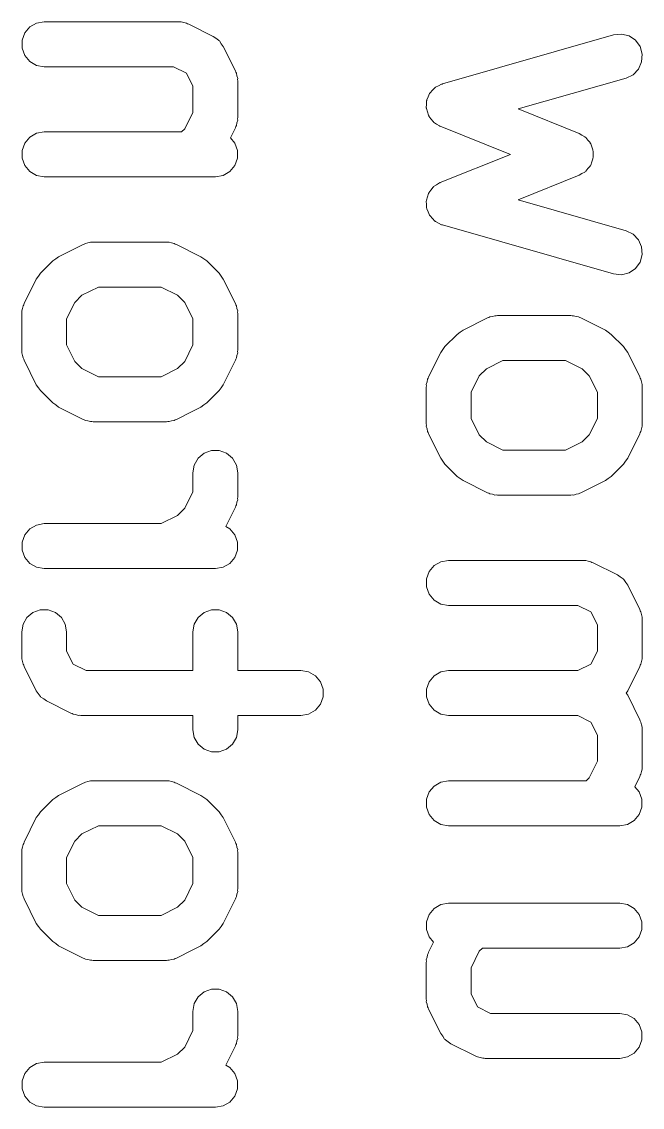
# Model space of a CAD drawing. Extents: x 83.8 to 162.6, y -99.1 to -55.8.
# Drawn here: x 87.852 to 90.269, y -74.66 to -70.438 of the extents above; entities that cross this region are included whole.
import ezdxf

# ---------------------------------------------------------------- set-up
doc = ezdxf.new("R2010")
doc.units = 0
doc.layers.add('Beschriftung', color=11, linetype='Continuous', lineweight=0)

msp = doc.modelspace()

# ---------------------------------------------------------------- linework, layer by layer
at = {"layer": 'Beschriftung'}
for p, q in [((87.8638, -70.4817), (87.8834, -70.4584)), ((87.8834, -70.4584), (87.9097, -70.4432)), ((87.9097, -70.4432), (87.9396, -70.4379)), ((87.9396, -70.4379), (88.4634, -70.4379)), ((88.4634, -70.4379), (88.4684, -70.4388)), ((88.4684, -70.4388), (88.4734, -70.4385)), ((88.4734, -70.4385), (88.4833, -70.4414)), ((88.4833, -70.4414), (88.4934, -70.4432)), ((88.4934, -70.4432), (88.4977, -70.4457)), ((88.4977, -70.4457), (88.5026, -70.4472)), ((88.5026, -70.4472), (88.5978, -70.4948)), ((87.8534, -70.5102), (87.8638, -70.4817)), ((87.8534, -70.5406), (87.8534, -70.5102)), ((88.5978, -70.4948), (88.6081, -70.5024)), ((88.6081, -70.5024), (88.6188, -70.5095)), ((88.6188, -70.5095), (88.6203, -70.5114)), ((88.6203, -70.5114), (88.6222, -70.5129)), ((88.6222, -70.5129), (88.6293, -70.5236)), ((89.4906, -70.6794), (90.1572, -70.4889)), ((90.1572, -70.4889), (90.1875, -70.4858)), ((90.1875, -70.4858), (90.217, -70.4931)), ((90.217, -70.4931), (90.2421, -70.5102)), ((90.2421, -70.5102), (90.26, -70.5348)), ((87.8638, -70.5692), (87.8534, -70.5406)), ((88.6293, -70.5236), (88.6369, -70.5339)), ((88.6369, -70.5339), (88.6845, -70.6292)), ((90.26, -70.5348), (90.2683, -70.564)), ((87.8834, -70.5925), (87.8638, -70.5692)), ((87.9097, -70.6077), (87.8834, -70.5925)), ((90.2662, -70.5943), (90.2538, -70.622)), ((90.2683, -70.564), (90.2662, -70.5943)), ((87.9396, -70.6129), (87.9097, -70.6077)), ((88.4428, -70.6129), (87.9396, -70.6129)), ((88.4934, -70.6383), (88.4428, -70.6129)), ((88.5188, -70.6889), (88.4934, -70.6383)), ((88.6845, -70.6292), (88.686, -70.634)), ((88.686, -70.634), (88.6885, -70.6384)), ((88.6885, -70.6384), (88.6903, -70.6485)), ((90.2327, -70.6439), (90.2053, -70.6572)), ((90.2538, -70.622), (90.2327, -70.6439)), ((88.6903, -70.6485), (88.6932, -70.6583)), ((88.6932, -70.6583), (88.6929, -70.6633)), ((88.6929, -70.6633), (88.6938, -70.6683)), ((88.6938, -70.6683), (88.6938, -70.8111)), ((89.4754, -70.6868), (89.4873, -70.6804)), ((89.4873, -70.6804), (89.489, -70.6802)), ((89.489, -70.6802), (89.4906, -70.6794)), ((90.2053, -70.6572), (89.7848, -70.7773)), ((88.5188, -70.7905), (88.5188, -70.6889)), ((89.4352, -70.73), (89.4403, -70.7174)), ((89.4403, -70.7174), (89.4414, -70.7161)), ((89.4414, -70.7161), (89.4421, -70.7145)), ((89.4421, -70.7145), (89.4515, -70.7048)), ((89.4515, -70.7048), (89.4605, -70.6948)), ((89.4605, -70.6948), (89.462, -70.6939)), ((89.462, -70.6939), (89.4633, -70.6927)), ((89.4633, -70.6927), (89.4754, -70.6868)), ((89.4276, -70.7726), (89.4285, -70.7591)), ((89.4285, -70.7591), (89.429, -70.7456)), ((89.429, -70.7456), (89.4296, -70.744)), ((89.4296, -70.744), (89.4297, -70.7423)), ((89.4297, -70.7423), (89.4352, -70.73)), ((88.4868, -70.8545), (88.5188, -70.7905)), ((88.6938, -70.8111), (88.6929, -70.8161)), ((89.4281, -70.7743), (89.4276, -70.7726)), ((89.428, -70.776), (89.4281, -70.7743)), ((89.4322, -70.7888), (89.428, -70.776)), ((89.4359, -70.8018), (89.4322, -70.7888)), ((89.437, -70.8032), (89.4359, -70.8018)), ((89.4375, -70.8049), (89.437, -70.8032)), ((89.4459, -70.8155), (89.4375, -70.8049)), ((89.7848, -70.7773), (90.0233, -70.8728)), ((88.4748, -70.8665), (88.4868, -70.8545)), ((88.6845, -70.8503), (88.6648, -70.8897)), ((88.686, -70.8454), (88.6845, -70.8503)), ((88.6885, -70.8411), (88.686, -70.8454)), ((88.6903, -70.831), (88.6885, -70.8411)), ((88.6932, -70.8211), (88.6903, -70.831)), ((88.6929, -70.8161), (88.6932, -70.8211)), ((89.4538, -70.8264), (89.4459, -70.8155)), ((89.4552, -70.8274), (89.4538, -70.8264)), ((89.4563, -70.8288), (89.4552, -70.8274)), ((89.4678, -70.8359), (89.4563, -70.8288)), ((89.479, -70.8434), (89.4678, -70.8359)), ((89.4806, -70.8438), (89.479, -70.8434)), ((89.4821, -70.8448), (89.4806, -70.8438)), ((89.7552, -70.954), (89.4821, -70.8448)), ((87.8638, -70.9102), (87.8834, -70.887)), ((87.8834, -70.887), (87.9097, -70.8718)), ((87.9097, -70.8718), (87.9396, -70.8665)), ((87.9396, -70.8665), (88.4748, -70.8665)), ((88.6648, -70.8897), (88.6821, -70.9102)), ((90.0233, -70.8728), (90.0339, -70.8793)), ((90.0339, -70.8793), (90.0449, -70.8852)), ((90.0449, -70.8852), (90.0468, -70.8873)), ((90.0468, -70.8873), (90.0491, -70.8888)), ((90.0491, -70.8888), (90.0569, -70.8986)), ((87.8534, -70.9388), (87.8638, -70.9102)), ((87.8534, -70.9692), (87.8534, -70.9388)), ((88.6821, -70.9102), (88.6925, -70.9388)), ((88.6925, -70.9388), (88.6925, -70.9692)), ((90.0569, -70.8986), (90.0652, -70.9079)), ((90.0652, -70.9079), (90.0662, -70.9105)), ((90.0662, -70.9105), (90.0679, -70.9127)), ((90.0679, -70.9127), (90.0718, -70.9245)), ((90.0718, -70.9245), (90.0765, -70.9361)), ((90.0765, -70.9361), (90.0765, -70.9389)), ((90.0765, -70.9389), (90.0774, -70.9415)), ((87.8638, -70.9977), (87.8534, -70.9692)), ((88.6925, -70.9692), (88.6821, -70.9977)), ((89.4821, -71.0632), (89.7552, -70.954)), ((90.0765, -70.9719), (90.0718, -70.9835)), ((90.0774, -70.9665), (90.0765, -70.9691)), ((90.0765, -70.9691), (90.0765, -70.9719)), ((90.0774, -70.9415), (90.077, -70.954)), ((90.077, -70.954), (90.0774, -70.9665)), ((87.8834, -71.021), (87.8638, -70.9977)), ((87.9097, -71.0362), (87.8834, -71.021)), ((88.6625, -71.021), (88.6362, -71.0362)), ((88.6821, -70.9977), (88.6625, -71.021)), ((90.0449, -71.0228), (90.0339, -71.0287)), ((90.0468, -71.0207), (90.0449, -71.0228)), ((90.0491, -71.0192), (90.0468, -71.0207)), ((90.0569, -71.0094), (90.0491, -71.0192)), ((90.0652, -71.0001), (90.0569, -71.0094)), ((90.0662, -70.9975), (90.0652, -71.0001)), ((90.0679, -70.9953), (90.0662, -70.9975)), ((90.0718, -70.9835), (90.0679, -70.9953)), ((87.9396, -71.0415), (87.9097, -71.0362)), ((88.6063, -71.0415), (87.9396, -71.0415)), ((88.6362, -71.0362), (88.6063, -71.0415)), ((89.4678, -71.0721), (89.479, -71.0646)), ((89.479, -71.0646), (89.4806, -71.0642)), ((89.4806, -71.0642), (89.4821, -71.0632)), ((90.0233, -71.0352), (89.7848, -71.1307)), ((90.0339, -71.0287), (90.0233, -71.0352)), ((89.4322, -71.1192), (89.4359, -71.1062)), ((89.4359, -71.1062), (89.437, -71.1048)), ((89.437, -71.1048), (89.4375, -71.1031)), ((89.4375, -71.1031), (89.4459, -71.0925)), ((89.4459, -71.0925), (89.4538, -71.0816)), ((89.4538, -71.0816), (89.4552, -71.0806)), ((89.4552, -71.0806), (89.4563, -71.0792)), ((89.4563, -71.0792), (89.4678, -71.0721)), ((89.4276, -71.1354), (89.4281, -71.1337)), ((89.4285, -71.1489), (89.4276, -71.1354)), ((89.428, -71.132), (89.4322, -71.1192)), ((89.4281, -71.1337), (89.428, -71.132)), ((89.429, -71.1624), (89.4285, -71.1489)), ((89.7848, -71.1307), (90.2053, -71.2508)), ((89.4296, -71.164), (89.429, -71.1624)), ((89.4297, -71.1657), (89.4296, -71.164)), ((89.4352, -71.178), (89.4297, -71.1657)), ((89.4403, -71.1906), (89.4352, -71.178)), ((89.4414, -71.1919), (89.4403, -71.1906)), ((89.4421, -71.1935), (89.4414, -71.1919)), ((89.4515, -71.2032), (89.4421, -71.1935)), ((89.4605, -71.2132), (89.4515, -71.2032)), ((89.462, -71.2141), (89.4605, -71.2132)), ((89.4633, -71.2153), (89.462, -71.2141)), ((89.4754, -71.2212), (89.4633, -71.2153)), ((89.4873, -71.2276), (89.4754, -71.2212)), ((89.489, -71.2278), (89.4873, -71.2276)), ((89.4906, -71.2286), (89.489, -71.2278)), ((90.1572, -71.4191), (89.4906, -71.2286)), ((90.2053, -71.2508), (90.2327, -71.2641)), ((90.2327, -71.2641), (90.2538, -71.286)), ((87.9957, -71.3519), (88.091, -71.3043)), ((88.091, -71.3043), (88.0958, -71.3029)), ((88.0958, -71.3029), (88.1002, -71.3003)), ((88.1002, -71.3003), (88.1103, -71.2986)), ((88.1103, -71.2986), (88.1201, -71.2956)), ((88.1201, -71.2956), (88.1251, -71.2959)), ((88.1251, -71.2959), (88.1301, -71.2951)), ((88.1301, -71.2951), (88.4158, -71.2951)), ((88.4158, -71.2951), (88.4208, -71.2959)), ((88.4208, -71.2959), (88.4258, -71.2956)), ((88.4258, -71.2956), (88.4356, -71.2986)), ((88.4356, -71.2986), (88.4457, -71.3003)), ((88.4457, -71.3003), (88.4501, -71.3029)), ((88.4501, -71.3029), (88.4549, -71.3043)), ((88.4549, -71.3043), (88.5502, -71.3519)), ((90.2538, -71.286), (90.2662, -71.3137)), ((90.2662, -71.3137), (90.2683, -71.344)), ((87.973, -71.3683), (87.9845, -71.3603)), ((87.9845, -71.3603), (87.9957, -71.3519)), ((88.5502, -71.3519), (88.5614, -71.3603)), ((88.5614, -71.3603), (88.5729, -71.3683)), ((90.2683, -71.344), (90.26, -71.3732)), ((87.9254, -71.4159), (87.973, -71.3683)), ((88.5729, -71.3683), (88.6205, -71.4159)), ((90.2421, -71.3978), (90.217, -71.4149)), ((90.26, -71.3732), (90.2421, -71.3978)), ((87.8614, -71.5339), (87.909, -71.4387)), ((87.909, -71.4387), (87.9173, -71.4274)), ((87.9173, -71.4274), (87.9254, -71.4159)), ((88.6205, -71.4159), (88.6286, -71.4274)), ((88.6286, -71.4274), (88.6369, -71.4387)), ((88.6369, -71.4387), (88.6845, -71.5339)), ((90.1875, -71.4222), (90.1572, -71.4191)), ((90.217, -71.4149), (90.1875, -71.4222)), ((88.1508, -71.4701), (88.0867, -71.5021)), ((88.3952, -71.4701), (88.1508, -71.4701)), ((88.4592, -71.5021), (88.3952, -71.4701)), ((88.0591, -71.5296), (88.0271, -71.5937)), ((88.0867, -71.5021), (88.0591, -71.5296)), ((88.4868, -71.5296), (88.4592, -71.5021)), ((88.5188, -71.5937), (88.4868, -71.5296)), ((87.8521, -71.573), (87.853, -71.5681)), ((87.8521, -71.7159), (87.8521, -71.573)), ((87.8527, -71.563), (87.8556, -71.5532)), ((87.853, -71.5681), (87.8527, -71.563)), ((87.8556, -71.5532), (87.8574, -71.5431)), ((87.8574, -71.5431), (87.8599, -71.5387)), ((87.8599, -71.5387), (87.8614, -71.5339)), ((88.6845, -71.5339), (88.686, -71.5387)), ((88.686, -71.5387), (88.6885, -71.5431)), ((88.6885, -71.5431), (88.6903, -71.5532)), ((88.6903, -71.5532), (88.6932, -71.563)), ((88.6932, -71.563), (88.6929, -71.5681)), ((88.6929, -71.5681), (88.6938, -71.573)), ((88.6938, -71.573), (88.6938, -71.7159)), ((88.0271, -71.5937), (88.0271, -71.6952)), ((88.5188, -71.6952), (88.5188, -71.5937)), ((89.5707, -71.6376), (89.666, -71.59)), ((89.666, -71.59), (89.6708, -71.5886)), ((89.6708, -71.5886), (89.6752, -71.5861)), ((89.6752, -71.5861), (89.6853, -71.5843)), ((89.6853, -71.5843), (89.6951, -71.5814)), ((89.6951, -71.5814), (89.7001, -71.5817)), ((89.7001, -71.5817), (89.7051, -71.5808)), ((89.7051, -71.5808), (89.9908, -71.5808)), ((89.9908, -71.5808), (89.9958, -71.5817)), ((89.9958, -71.5817), (90.0008, -71.5814)), ((90.0008, -71.5814), (90.0106, -71.5843)), ((90.0106, -71.5843), (90.0207, -71.5861)), ((90.0207, -71.5861), (90.0251, -71.5886)), ((90.0251, -71.5886), (90.0299, -71.59)), ((90.0299, -71.59), (90.1252, -71.6376)), ((89.5004, -71.7017), (89.548, -71.654)), ((89.548, -71.654), (89.5595, -71.646)), ((89.5595, -71.646), (89.5707, -71.6376)), ((90.1252, -71.6376), (90.1364, -71.646)), ((90.1364, -71.646), (90.1479, -71.654)), ((90.1479, -71.654), (90.1955, -71.7017)), ((88.0271, -71.6952), (88.0591, -71.7593)), ((88.4868, -71.7593), (88.5188, -71.6952)), ((87.853, -71.7209), (87.8521, -71.7159)), ((87.8527, -71.7259), (87.853, -71.7209)), ((87.8556, -71.7357), (87.8527, -71.7259)), ((87.8574, -71.7458), (87.8556, -71.7357)), ((88.6903, -71.7357), (88.6885, -71.7458)), ((88.6932, -71.7259), (88.6903, -71.7357)), ((88.6938, -71.7159), (88.6929, -71.7209)), ((88.6929, -71.7209), (88.6932, -71.7259)), ((89.4364, -71.8196), (89.484, -71.7244)), ((89.484, -71.7244), (89.4923, -71.7131)), ((89.4923, -71.7131), (89.5004, -71.7017)), ((90.1955, -71.7017), (90.2036, -71.7131)), ((90.2036, -71.7131), (90.2119, -71.7244)), ((90.2119, -71.7244), (90.2595, -71.8196)), ((87.8599, -71.7502), (87.8574, -71.7458)), ((87.8614, -71.755), (87.8599, -71.7502)), ((87.909, -71.8503), (87.8614, -71.755)), ((88.0591, -71.7593), (88.0867, -71.7868)), ((88.4592, -71.7869), (88.4868, -71.7593)), ((88.6845, -71.755), (88.6369, -71.8503)), ((88.686, -71.7502), (88.6845, -71.755)), ((88.6885, -71.7458), (88.686, -71.7502)), ((89.7258, -71.7558), (89.6617, -71.7878)), ((89.9702, -71.7558), (89.7258, -71.7558)), ((90.0342, -71.7878), (89.9702, -71.7558)), ((88.0867, -71.7868), (88.1508, -71.8189)), ((88.1508, -71.8189), (88.3952, -71.8189)), ((88.3952, -71.8189), (88.4592, -71.7869)), ((89.4324, -71.8288), (89.4349, -71.8245)), ((89.4349, -71.8245), (89.4364, -71.8196)), ((89.6341, -71.8154), (89.6021, -71.8794)), ((89.6617, -71.7878), (89.6341, -71.8154)), ((90.0618, -71.8154), (90.0342, -71.7878)), ((90.0938, -71.8794), (90.0618, -71.8154)), ((90.2595, -71.8196), (90.261, -71.8245)), ((90.261, -71.8245), (90.2635, -71.8288)), ((87.9173, -71.8615), (87.909, -71.8503)), ((87.9254, -71.873), (87.9173, -71.8615)), ((88.6286, -71.8615), (88.6205, -71.873)), ((88.6369, -71.8503), (88.6286, -71.8615)), ((89.4271, -71.8588), (89.428, -71.8538)), ((89.4271, -72.0016), (89.4271, -71.8588)), ((89.4277, -71.8488), (89.4306, -71.8389)), ((89.428, -71.8538), (89.4277, -71.8488)), ((89.4306, -71.8389), (89.4324, -71.8288)), ((90.2635, -71.8288), (90.2653, -71.8389)), ((90.2653, -71.8389), (90.2682, -71.8488)), ((90.2682, -71.8488), (90.2679, -71.8538)), ((90.2679, -71.8538), (90.2688, -71.8588)), ((90.2688, -71.8588), (90.2688, -72.0016)), ((87.973, -71.9206), (87.9254, -71.873)), ((88.6205, -71.873), (88.5729, -71.9206)), ((89.6021, -71.8794), (89.6021, -71.981)), ((90.0938, -71.981), (90.0938, -71.8794)), ((87.9845, -71.9287), (87.973, -71.9206)), ((87.9957, -71.937), (87.9845, -71.9287)), ((88.091, -71.9846), (87.9957, -71.937)), ((88.5188, -71.9527), (88.4549, -71.9846)), ((88.5502, -71.937), (88.5188, -71.9527)), ((88.5614, -71.9287), (88.5502, -71.937)), ((88.5729, -71.9206), (88.5614, -71.9287)), ((88.0958, -71.9861), (88.091, -71.9846)), ((88.1002, -71.9886), (88.0958, -71.9861)), ((88.1103, -71.9904), (88.1002, -71.9886)), ((88.1201, -71.9933), (88.1103, -71.9904)), ((88.1251, -71.993), (88.1201, -71.9933)), ((88.1301, -71.9939), (88.1251, -71.993)), ((88.4158, -71.9939), (88.1301, -71.9939)), ((88.4208, -71.993), (88.4158, -71.9939)), ((88.4258, -71.9933), (88.4208, -71.993)), ((88.4356, -71.9904), (88.4258, -71.9933)), ((88.4457, -71.9886), (88.4356, -71.9904)), ((88.4501, -71.9861), (88.4457, -71.9886)), ((88.4549, -71.9846), (88.4501, -71.9861)), ((89.6021, -71.981), (89.6341, -72.045)), ((90.0618, -72.045), (90.0938, -71.981)), ((89.428, -72.0066), (89.4271, -72.0016)), ((89.4277, -72.0116), (89.428, -72.0066)), ((89.4306, -72.0214), (89.4277, -72.0116)), ((89.4324, -72.0315), (89.4306, -72.0214)), ((89.4349, -72.0359), (89.4324, -72.0315)), ((89.4364, -72.0408), (89.4349, -72.0359)), ((90.261, -72.0359), (90.2595, -72.0408)), ((90.2635, -72.0315), (90.261, -72.0359)), ((90.2653, -72.0214), (90.2635, -72.0315)), ((90.2682, -72.0116), (90.2653, -72.0214)), ((90.2688, -72.0016), (90.2679, -72.0066)), ((90.2679, -72.0066), (90.2682, -72.0116)), ((89.484, -72.136), (89.4364, -72.0408)), ((89.6341, -72.045), (89.6617, -72.0726)), ((89.6617, -72.0726), (89.7258, -72.1046)), ((89.9702, -72.1046), (90.0342, -72.0726)), ((90.0342, -72.0726), (90.0618, -72.045)), ((90.2595, -72.0408), (90.2119, -72.136)), ((88.5393, -72.1359), (88.5625, -72.1163)), ((88.5625, -72.1163), (88.5911, -72.1059)), ((88.5911, -72.1059), (88.6215, -72.1059)), ((88.6215, -72.1059), (88.65, -72.1163)), ((88.65, -72.1163), (88.6733, -72.1359)), ((89.7258, -72.1046), (89.9702, -72.1046)), ((88.5188, -72.1921), (88.5241, -72.1622)), ((88.5241, -72.1622), (88.5393, -72.1359)), ((88.6733, -72.1359), (88.6885, -72.1622)), ((88.6885, -72.1622), (88.6938, -72.1921)), ((89.4923, -72.1472), (89.484, -72.136)), ((89.5004, -72.1587), (89.4923, -72.1472)), ((89.548, -72.2063), (89.5004, -72.1587)), ((90.1955, -72.1587), (90.1479, -72.2063)), ((90.2036, -72.1472), (90.1955, -72.1587)), ((90.2119, -72.136), (90.2036, -72.1472)), ((88.5188, -72.2667), (88.5188, -72.1921)), ((88.6938, -72.1921), (88.6938, -72.2873)), ((89.5595, -72.2144), (89.548, -72.2063)), ((90.1479, -72.2063), (90.1364, -72.2144)), ((89.5707, -72.2227), (89.5595, -72.2144)), ((89.666, -72.2704), (89.5707, -72.2227)), ((90.0938, -72.2384), (90.0299, -72.2704)), ((90.1252, -72.2227), (90.0938, -72.2384)), ((90.1364, -72.2144), (90.1252, -72.2227)), ((88.4868, -72.3307), (88.5188, -72.2667)), ((88.6938, -72.2873), (88.6929, -72.2923)), ((89.6708, -72.2718), (89.666, -72.2704)), ((89.6752, -72.2743), (89.6708, -72.2718)), ((89.6853, -72.2761), (89.6752, -72.2743)), ((89.6951, -72.279), (89.6853, -72.2761)), ((89.7001, -72.2787), (89.6951, -72.279)), ((89.7051, -72.2796), (89.7001, -72.2787)), ((89.9908, -72.2796), (89.7051, -72.2796)), ((89.9958, -72.2787), (89.9908, -72.2796)), ((90.0008, -72.279), (89.9958, -72.2787)), ((90.0106, -72.2761), (90.0008, -72.279)), ((90.0207, -72.2743), (90.0106, -72.2761)), ((90.0251, -72.2718), (90.0207, -72.2743)), ((90.0299, -72.2704), (90.0251, -72.2718)), ((88.4592, -72.3583), (88.4868, -72.3307)), ((88.6845, -72.3265), (88.6469, -72.4018)), ((88.686, -72.3216), (88.6845, -72.3265)), ((88.6885, -72.3173), (88.686, -72.3216)), ((88.6903, -72.3072), (88.6885, -72.3173)), ((88.6932, -72.2973), (88.6903, -72.3072)), ((88.6929, -72.2923), (88.6932, -72.2973)), ((88.3952, -72.3903), (88.4592, -72.3583)), ((87.8638, -72.4341), (87.8834, -72.4108)), ((87.8834, -72.4108), (87.9097, -72.3956)), ((87.9097, -72.3956), (87.9396, -72.3903)), ((87.9396, -72.3903), (88.3952, -72.3903)), ((88.6469, -72.4018), (88.6625, -72.4108)), ((88.6625, -72.4108), (88.6821, -72.4341)), ((87.8534, -72.4626), (87.8638, -72.4341)), ((88.6821, -72.4341), (88.6925, -72.4626)), ((87.8534, -72.493), (87.8534, -72.4626)), ((87.8638, -72.5216), (87.8534, -72.493)), ((88.6925, -72.493), (88.6821, -72.5216)), ((88.6925, -72.4626), (88.6925, -72.493)), ((87.8834, -72.5448), (87.8638, -72.5216)), ((88.6821, -72.5216), (88.6625, -72.5448)), ((89.4584, -72.5536), (89.4847, -72.5384)), ((89.4847, -72.5384), (89.5146, -72.5332)), ((89.5146, -72.5332), (90.0384, -72.5332)), ((90.0384, -72.5332), (90.0434, -72.534)), ((90.0434, -72.534), (90.0484, -72.5337)), ((90.0484, -72.5337), (90.0583, -72.5367)), ((90.0583, -72.5367), (90.0684, -72.5384)), ((90.0684, -72.5384), (90.0727, -72.541)), ((90.0727, -72.541), (90.0776, -72.5424)), ((90.0776, -72.5424), (90.1728, -72.59)), ((87.9097, -72.56), (87.8834, -72.5448)), ((87.9396, -72.5653), (87.9097, -72.56)), ((88.6063, -72.5653), (87.9396, -72.5653)), ((88.6362, -72.56), (88.6063, -72.5653)), ((88.6625, -72.5448), (88.6362, -72.56)), ((89.4284, -72.6055), (89.4388, -72.5769)), ((89.4388, -72.5769), (89.4584, -72.5536)), ((89.4284, -72.6359), (89.4284, -72.6055)), ((90.1728, -72.59), (90.1831, -72.5977)), ((90.1831, -72.5977), (90.1938, -72.6047)), ((90.1938, -72.6047), (90.1953, -72.6067)), ((90.1953, -72.6067), (90.1972, -72.6081)), ((90.1972, -72.6081), (90.2043, -72.6188)), ((90.2043, -72.6188), (90.2119, -72.6292)), ((89.4388, -72.6644), (89.4284, -72.6359)), ((89.4584, -72.6877), (89.4388, -72.6644)), ((90.2119, -72.6292), (90.2595, -72.7244)), ((89.4847, -72.7029), (89.4584, -72.6877)), ((89.5146, -72.7082), (89.4847, -72.7029)), ((90.0178, -72.7082), (89.5146, -72.7082)), ((90.0684, -72.7335), (90.0178, -72.7082)), ((87.8574, -72.7812), (87.8726, -72.7549)), ((87.8726, -72.7549), (87.8959, -72.7354)), ((87.8959, -72.7354), (87.9244, -72.725)), ((87.9244, -72.725), (87.9548, -72.725)), ((87.9548, -72.725), (87.9834, -72.7354)), ((87.9834, -72.7354), (88.0066, -72.7549)), ((88.0066, -72.7549), (88.0218, -72.7812)), ((88.5241, -72.7812), (88.5393, -72.7549)), ((88.5393, -72.7549), (88.5625, -72.7354)), ((88.5625, -72.7354), (88.5911, -72.725)), ((88.5911, -72.725), (88.6215, -72.725)), ((88.6215, -72.725), (88.65, -72.7354)), ((88.65, -72.7354), (88.6733, -72.7549)), ((88.6733, -72.7549), (88.6885, -72.7812)), ((90.0938, -72.7842), (90.0684, -72.7335)), ((90.2595, -72.7244), (90.261, -72.7292)), ((90.261, -72.7292), (90.2635, -72.7336)), ((90.2635, -72.7336), (90.2653, -72.7437)), ((90.2653, -72.7437), (90.2682, -72.7535)), ((90.2682, -72.7535), (90.2679, -72.7586)), ((87.8521, -72.8111), (87.8574, -72.7812)), ((88.0218, -72.7812), (88.0271, -72.8111)), ((88.5188, -72.8111), (88.5241, -72.7812)), ((88.6885, -72.7812), (88.6938, -72.8111)), ((90.0938, -72.8857), (90.0938, -72.7842)), ((90.2679, -72.7586), (90.2688, -72.7635)), ((90.2688, -72.7635), (90.2688, -72.9064)), ((87.8521, -72.9064), (87.8521, -72.8111)), ((88.0271, -72.8111), (88.0271, -72.8857)), ((88.5188, -72.9617), (88.5188, -72.8111)), ((88.6938, -72.8111), (88.6938, -72.9617)), ((87.853, -72.9113), (87.8521, -72.9064)), ((87.8527, -72.9164), (87.853, -72.9113)), ((87.8556, -72.9262), (87.8527, -72.9164)), ((88.0271, -72.8857), (88.0525, -72.9364)), ((90.0684, -72.9364), (90.0938, -72.8857)), ((90.2682, -72.9164), (90.2653, -72.9262)), ((90.2688, -72.9064), (90.2679, -72.9113)), ((90.2679, -72.9113), (90.2682, -72.9164)), ((87.8574, -72.9363), (87.8556, -72.9262)), ((87.8599, -72.9407), (87.8574, -72.9363)), ((87.8614, -72.9455), (87.8599, -72.9407)), ((87.909, -73.0408), (87.8614, -72.9455)), ((88.0525, -72.9364), (88.1031, -72.9617)), ((88.1031, -72.9617), (88.5188, -72.9617)), ((88.6938, -72.9617), (88.9396, -72.9617)), ((88.9396, -72.9617), (88.9695, -72.967)), ((89.4847, -72.967), (89.5146, -72.9617)), ((89.5146, -72.9617), (90.0178, -72.9617)), ((90.0178, -72.9617), (90.0684, -72.9364)), ((90.2595, -72.9455), (90.2119, -73.0407)), ((90.261, -72.9407), (90.2595, -72.9455)), ((90.2635, -72.9363), (90.261, -72.9407)), ((90.2653, -72.9262), (90.2635, -72.9363)), ((88.9695, -72.967), (88.9959, -72.9822)), ((88.9959, -72.9822), (89.0154, -73.0055)), ((89.0154, -73.0055), (89.0258, -73.034)), ((89.4284, -73.034), (89.4388, -73.0055)), ((89.4388, -73.0055), (89.4584, -72.9822)), ((89.4584, -72.9822), (89.4847, -72.967)), ((87.9166, -73.0511), (87.909, -73.0408)), ((89.0258, -73.034), (89.0258, -73.0644)), ((89.4284, -73.0644), (89.4284, -73.034)), ((90.2119, -73.0407), (90.2056, -73.0492)), ((90.2056, -73.0492), (90.2119, -73.0577)), ((87.9237, -73.0618), (87.9166, -73.0511)), ((87.9256, -73.0632), (87.9237, -73.0618)), ((87.9271, -73.0652), (87.9256, -73.0632)), ((87.9378, -73.0722), (87.9271, -73.0652)), ((87.9481, -73.0799), (87.9378, -73.0722)), ((88.0433, -73.1275), (87.9481, -73.0799)), ((89.0154, -73.093), (88.9959, -73.1163)), ((89.0258, -73.0644), (89.0154, -73.093)), ((89.4388, -73.093), (89.4284, -73.0644)), ((89.4584, -73.1163), (89.4388, -73.093)), ((90.2119, -73.0577), (90.2595, -73.153)), ((88.0482, -73.1289), (88.0433, -73.1275)), ((88.0525, -73.1315), (88.0482, -73.1289)), ((88.0626, -73.1332), (88.0525, -73.1315)), ((88.0725, -73.1362), (88.0626, -73.1332)), ((88.9695, -73.1315), (88.9396, -73.1367)), ((88.9959, -73.1163), (88.9695, -73.1315)), ((89.4847, -73.1315), (89.4584, -73.1163)), ((89.5146, -73.1367), (89.4847, -73.1315)), ((88.0775, -73.1359), (88.0725, -73.1362)), ((88.0825, -73.1367), (88.0775, -73.1359)), ((88.5188, -73.1367), (88.0825, -73.1367)), ((88.5188, -73.1921), (88.5188, -73.1367)), ((88.9396, -73.1367), (88.6938, -73.1367)), ((88.6938, -73.1367), (88.6938, -73.1921)), ((90.0178, -73.1367), (89.5146, -73.1367)), ((90.0684, -73.1621), (90.0178, -73.1367)), ((90.0938, -73.2128), (90.0684, -73.1621)), ((90.2595, -73.153), (90.261, -73.1578)), ((90.261, -73.1578), (90.2635, -73.1622)), ((90.2635, -73.1622), (90.2653, -73.1723)), ((90.2653, -73.1723), (90.2682, -73.1821)), ((88.5241, -73.222), (88.5188, -73.1921)), ((88.6938, -73.1921), (88.6885, -73.222)), ((90.0938, -73.3143), (90.0938, -73.2128)), ((90.2682, -73.1821), (90.2679, -73.1871)), ((90.2679, -73.1871), (90.2688, -73.1921)), ((90.2688, -73.1921), (90.2688, -73.335)), ((88.5393, -73.2483), (88.5241, -73.222)), ((88.5625, -73.2679), (88.5393, -73.2483)), ((88.6733, -73.2483), (88.65, -73.2679)), ((88.6885, -73.222), (88.6733, -73.2483)), ((88.5911, -73.2783), (88.5625, -73.2679)), ((88.6215, -73.2783), (88.5911, -73.2783)), ((88.65, -73.2679), (88.6215, -73.2783)), ((90.0618, -73.3784), (90.0938, -73.3143)), ((90.2682, -73.345), (90.2653, -73.3548)), ((90.2688, -73.335), (90.2679, -73.3399)), ((90.2679, -73.3399), (90.2682, -73.345)), ((90.0498, -73.3903), (90.0618, -73.3784)), ((90.2595, -73.3741), (90.2398, -73.4135)), ((90.261, -73.3692), (90.2595, -73.3741)), ((90.2635, -73.3649), (90.261, -73.3692)), ((90.2653, -73.3548), (90.2635, -73.3649)), ((87.9957, -73.4472), (88.091, -73.3995)), ((88.091, -73.3995), (88.0958, -73.3981)), ((88.0958, -73.3981), (88.1002, -73.3956)), ((88.1002, -73.3956), (88.1103, -73.3938)), ((88.1103, -73.3938), (88.1201, -73.3909)), ((88.1201, -73.3909), (88.1251, -73.3912)), ((88.1251, -73.3912), (88.1301, -73.3903)), ((88.1301, -73.3903), (88.4158, -73.3903)), ((88.4158, -73.3903), (88.4208, -73.3912)), ((88.4208, -73.3912), (88.4258, -73.3909)), ((88.4258, -73.3909), (88.4356, -73.3938)), ((88.4356, -73.3938), (88.4457, -73.3956)), ((88.4457, -73.3956), (88.4501, -73.3981)), ((88.4501, -73.3981), (88.4549, -73.3995)), ((88.4549, -73.3995), (88.5502, -73.4472)), ((89.4388, -73.4341), (89.4584, -73.4108)), ((89.4584, -73.4108), (89.4847, -73.3956)), ((89.4847, -73.3956), (89.5146, -73.3903)), ((89.5146, -73.3903), (90.0498, -73.3903)), ((90.2398, -73.4135), (90.2571, -73.4341)), ((87.9254, -73.5112), (87.973, -73.4636)), ((87.973, -73.4636), (87.9845, -73.4555)), ((87.9845, -73.4555), (87.9957, -73.4472)), ((88.5502, -73.4472), (88.5614, -73.4555)), ((88.5614, -73.4555), (88.5729, -73.4636)), ((88.5729, -73.4636), (88.6205, -73.5112)), ((89.4284, -73.4626), (89.4388, -73.4341)), ((89.4284, -73.493), (89.4284, -73.4626)), ((90.2571, -73.4341), (90.2675, -73.4626)), ((90.2675, -73.4626), (90.2675, -73.493)), ((87.9173, -73.5227), (87.9254, -73.5112)), ((88.6205, -73.5112), (88.6286, -73.5227)), ((89.4388, -73.5216), (89.4284, -73.493)), ((90.2675, -73.493), (90.2571, -73.5216)), ((87.8614, -73.6292), (87.909, -73.5339)), ((87.909, -73.5339), (87.9173, -73.5227)), ((88.6286, -73.5227), (88.6369, -73.5339)), ((88.6369, -73.5339), (88.6845, -73.6292)), ((89.4584, -73.5448), (89.4388, -73.5216)), ((89.4847, -73.56), (89.4584, -73.5448)), ((90.2375, -73.5448), (90.2112, -73.56)), ((90.2571, -73.5216), (90.2375, -73.5448)), ((88.0867, -73.5973), (88.0591, -73.6249)), ((88.1508, -73.5653), (88.0867, -73.5973)), ((88.3952, -73.5653), (88.1508, -73.5653)), ((88.4592, -73.5973), (88.3952, -73.5653)), ((88.4868, -73.6249), (88.4592, -73.5973)), ((89.5146, -73.5653), (89.4847, -73.56)), ((90.1813, -73.5653), (89.5146, -73.5653)), ((90.2112, -73.56), (90.1813, -73.5653)), ((87.8556, -73.6485), (87.8574, -73.6384)), ((87.8574, -73.6384), (87.8599, -73.634)), ((87.8599, -73.634), (87.8614, -73.6292)), ((88.0591, -73.6249), (88.0271, -73.6889)), ((88.5188, -73.6889), (88.4868, -73.6249)), ((88.6845, -73.6292), (88.686, -73.634)), ((88.686, -73.634), (88.6885, -73.6384)), ((88.6885, -73.6384), (88.6903, -73.6485)), ((87.8521, -73.6683), (87.853, -73.6633)), ((87.8521, -73.8111), (87.8521, -73.6683)), ((87.8527, -73.6583), (87.8556, -73.6485)), ((87.853, -73.6633), (87.8527, -73.6583)), ((88.6903, -73.6485), (88.6932, -73.6583)), ((88.6932, -73.6583), (88.6929, -73.6633)), ((88.6929, -73.6633), (88.6938, -73.6683)), ((88.6938, -73.6683), (88.6938, -73.8111)), ((88.0271, -73.6889), (88.0271, -73.7905)), ((88.5188, -73.7905), (88.5188, -73.6889)), ((88.0271, -73.7905), (88.0591, -73.8545)), ((88.4868, -73.8545), (88.5188, -73.7905)), ((87.853, -73.8161), (87.8521, -73.8111)), ((87.8527, -73.8211), (87.853, -73.8161)), ((87.8556, -73.831), (87.8527, -73.8211)), ((87.8574, -73.8411), (87.8556, -73.831)), ((87.8599, -73.8454), (87.8574, -73.8411)), ((87.8614, -73.8503), (87.8599, -73.8454)), ((87.909, -73.9455), (87.8614, -73.8503)), ((88.6845, -73.8503), (88.6369, -73.9455)), ((88.686, -73.8454), (88.6845, -73.8503)), ((88.6885, -73.8411), (88.686, -73.8454)), ((88.6903, -73.831), (88.6885, -73.8411)), ((88.6932, -73.8211), (88.6903, -73.831)), ((88.6938, -73.8111), (88.6929, -73.8161)), ((88.6929, -73.8161), (88.6932, -73.8211)), ((88.0591, -73.8545), (88.0867, -73.8821)), ((88.0867, -73.8821), (88.1508, -73.9141)), ((88.3952, -73.9141), (88.4592, -73.8821)), ((88.4592, -73.8821), (88.4868, -73.8545)), ((89.4388, -73.9102), (89.4584, -73.887)), ((89.4584, -73.887), (89.4847, -73.8718)), ((89.4847, -73.8718), (89.5146, -73.8665)), ((89.5146, -73.8665), (90.1813, -73.8665)), ((90.1813, -73.8665), (90.2112, -73.8718)), ((90.2112, -73.8718), (90.2375, -73.887)), ((90.2375, -73.887), (90.2571, -73.9102)), ((88.1508, -73.9141), (88.3952, -73.9141)), ((89.4284, -73.9388), (89.4388, -73.9102)), ((90.2571, -73.9102), (90.2675, -73.9388)), ((87.9173, -73.9568), (87.909, -73.9455)), ((87.9254, -73.9683), (87.9173, -73.9568)), ((87.973, -74.0159), (87.9254, -73.9683)), ((88.6205, -73.9683), (88.5729, -74.0159)), ((88.6286, -73.9568), (88.6205, -73.9683)), ((88.6369, -73.9455), (88.6286, -73.9568)), ((89.4284, -73.9692), (89.4284, -73.9388)), ((89.4388, -73.9977), (89.4284, -73.9692)), ((90.2675, -73.9692), (90.2571, -73.9977)), ((90.2675, -73.9388), (90.2675, -73.9692)), ((87.9845, -74.0239), (87.973, -74.0159)), ((88.5729, -74.0159), (88.5614, -74.0239)), ((89.4364, -74.0577), (89.4561, -74.0183)), ((89.4561, -74.0183), (89.4388, -73.9977)), ((90.2375, -74.021), (90.2112, -74.0362)), ((90.2571, -73.9977), (90.2375, -74.021)), ((87.9957, -74.0323), (87.9845, -74.0239)), ((88.091, -74.0799), (87.9957, -74.0323)), ((88.5188, -74.048), (88.4549, -74.0799)), ((88.5502, -74.0323), (88.5188, -74.048)), ((88.5614, -74.0239), (88.5502, -74.0323)), ((89.4324, -74.0669), (89.4349, -74.0626)), ((89.4349, -74.0626), (89.4364, -74.0577)), ((89.6341, -74.0535), (89.6021, -74.1175)), ((89.6461, -74.0415), (89.6341, -74.0535)), ((90.1813, -74.0415), (89.6461, -74.0415)), ((90.2112, -74.0362), (90.1813, -74.0415)), ((88.0958, -74.0813), (88.091, -74.0799)), ((88.1002, -74.0838), (88.0958, -74.0813)), ((88.1103, -74.0856), (88.1002, -74.0838)), ((88.1201, -74.0885), (88.1103, -74.0856)), ((88.1251, -74.0882), (88.1201, -74.0885)), ((88.1301, -74.0891), (88.1251, -74.0882)), ((88.4158, -74.0891), (88.1301, -74.0891)), ((88.4208, -74.0882), (88.4158, -74.0891)), ((88.4258, -74.0885), (88.4208, -74.0882)), ((88.4356, -74.0856), (88.4258, -74.0885)), ((88.4457, -74.0838), (88.4356, -74.0856)), ((88.4501, -74.0813), (88.4457, -74.0838)), ((88.4549, -74.0799), (88.4501, -74.0813)), ((89.4271, -74.0969), (89.428, -74.0919)), ((89.4271, -74.2397), (89.4271, -74.0969)), ((89.4277, -74.0869), (89.4306, -74.077)), ((89.428, -74.0919), (89.4277, -74.0869)), ((89.4306, -74.077), (89.4324, -74.0669)), ((89.6021, -74.1175), (89.6021, -74.2191)), ((88.5241, -74.2574), (88.5393, -74.2311)), ((88.5393, -74.2311), (88.5625, -74.2116)), ((88.5625, -74.2116), (88.5911, -74.2012)), ((88.5911, -74.2012), (88.6215, -74.2012)), ((88.6215, -74.2012), (88.65, -74.2116)), ((88.65, -74.2116), (88.6733, -74.2311)), ((88.6733, -74.2311), (88.6885, -74.2574)), ((89.6021, -74.2191), (89.6275, -74.2697)), ((88.5188, -74.2873), (88.5241, -74.2574)), ((88.6885, -74.2574), (88.6938, -74.2873)), ((89.428, -74.2447), (89.4271, -74.2397)), ((89.4277, -74.2497), (89.428, -74.2447)), ((89.4306, -74.2595), (89.4277, -74.2497)), ((89.4324, -74.2696), (89.4306, -74.2595)), ((89.4349, -74.274), (89.4324, -74.2696)), ((89.4364, -74.2788), (89.4349, -74.274)), ((89.6275, -74.2697), (89.6781, -74.2951)), ((88.5188, -74.3619), (88.5188, -74.2873)), ((88.6938, -74.2873), (88.6938, -74.3826)), ((89.484, -74.3741), (89.4364, -74.2788)), ((89.6781, -74.2951), (90.1813, -74.2951)), ((90.1813, -74.2951), (90.2112, -74.3003)), ((90.2112, -74.3003), (90.2375, -74.3155)), ((90.2375, -74.3155), (90.2571, -74.3388)), ((90.2571, -74.3388), (90.2675, -74.3674)), ((88.4868, -74.426), (88.5188, -74.3619)), ((88.6932, -74.3926), (88.6903, -74.4024)), ((88.6938, -74.3826), (88.6929, -74.3875)), ((88.6929, -74.3875), (88.6932, -74.3926)), ((89.4916, -74.3844), (89.484, -74.3741)), ((89.4987, -74.3951), (89.4916, -74.3844)), ((89.5006, -74.3966), (89.4987, -74.3951)), ((89.5021, -74.3985), (89.5006, -74.3966)), ((89.5128, -74.4056), (89.5021, -74.3985)), ((90.2675, -74.3978), (90.2571, -74.4263)), ((90.2675, -74.3674), (90.2675, -74.3978)), ((88.4592, -74.4535), (88.4868, -74.426)), ((88.6845, -74.4217), (88.6469, -74.497)), ((88.686, -74.4169), (88.6845, -74.4217)), ((88.6885, -74.4125), (88.686, -74.4169)), ((88.6903, -74.4024), (88.6885, -74.4125)), ((89.5231, -74.4132), (89.5128, -74.4056)), ((89.6183, -74.4608), (89.5231, -74.4132)), ((90.2571, -74.4263), (90.2375, -74.4496)), ((87.9097, -74.4908), (87.9396, -74.4855)), ((87.9396, -74.4855), (88.3952, -74.4855)), ((88.3952, -74.4855), (88.4592, -74.4535)), ((89.6232, -74.4623), (89.6183, -74.4608)), ((89.6275, -74.4648), (89.6232, -74.4623)), ((89.6376, -74.4666), (89.6275, -74.4648)), ((89.6475, -74.4695), (89.6376, -74.4666)), ((89.6525, -74.4692), (89.6475, -74.4695)), ((89.6575, -74.4701), (89.6525, -74.4692)), ((90.1813, -74.4701), (89.6575, -74.4701)), ((90.2112, -74.4648), (90.1813, -74.4701)), ((90.2375, -74.4496), (90.2112, -74.4648)), ((87.8638, -74.5293), (87.8834, -74.506)), ((87.8834, -74.506), (87.9097, -74.4908)), ((88.6469, -74.497), (88.6625, -74.506)), ((88.6625, -74.506), (88.6821, -74.5293)), ((87.8534, -74.5579), (87.8638, -74.5293)), ((87.8534, -74.5882), (87.8534, -74.5579)), ((88.6821, -74.5293), (88.6925, -74.5579)), ((88.6925, -74.5579), (88.6925, -74.5882)), ((87.8638, -74.6168), (87.8534, -74.5882)), ((88.6925, -74.5882), (88.6821, -74.6168)), ((87.8834, -74.6401), (87.8638, -74.6168)), ((87.9097, -74.6553), (87.8834, -74.6401)), ((87.9396, -74.6605), (87.9097, -74.6553)), ((88.6362, -74.6553), (88.6063, -74.6605)), ((88.6625, -74.6401), (88.6362, -74.6553)), ((88.6821, -74.6168), (88.6625, -74.6401)), ((88.6063, -74.6605), (87.9396, -74.6605))]:
    msp.add_line(p, q, dxfattribs=at)

doc.saveas('drawing.dxf')
